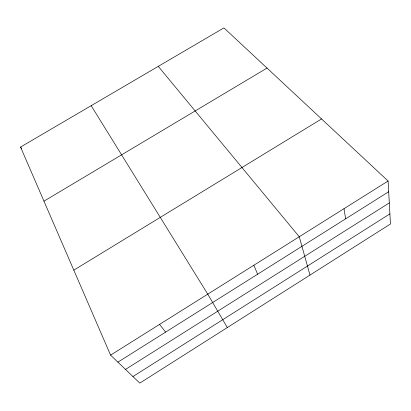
<?xml version="1.0" encoding="UTF-8"?>
<svg xmlns="http://www.w3.org/2000/svg" width="411" height="411" viewBox="0 0 411 411"><rect width="100%" height="100%" fill="white"/><g stroke="black" fill="none" stroke-linecap="round" stroke-linejoin="round"><path stroke-width="0.62" d="M125.504 369.422L389.294 202.921M132.938 376.543L389.895 213.874M117.9 362.142L388.683 191.747M110.58 355.135L388.097 181.015L223.933 27.886L20.55 147.066L110.58 355.135L139.797 383.114L390.45 223.995L388.097 181.015M73.81 270.155L321.551 118.943M43.956 201.169L267.022 68.077M158.266 66.366L299.259 236.751L309.981 275.077M159.55 324.407L165.638 332.103M20.55 147.066L21.685 148.51M91.185 105.673L207.761 294.158L227.329 327.546M253.849 265.239L257.625 274.219M344.002 208.68L345.62 218.842"/></g></svg>
